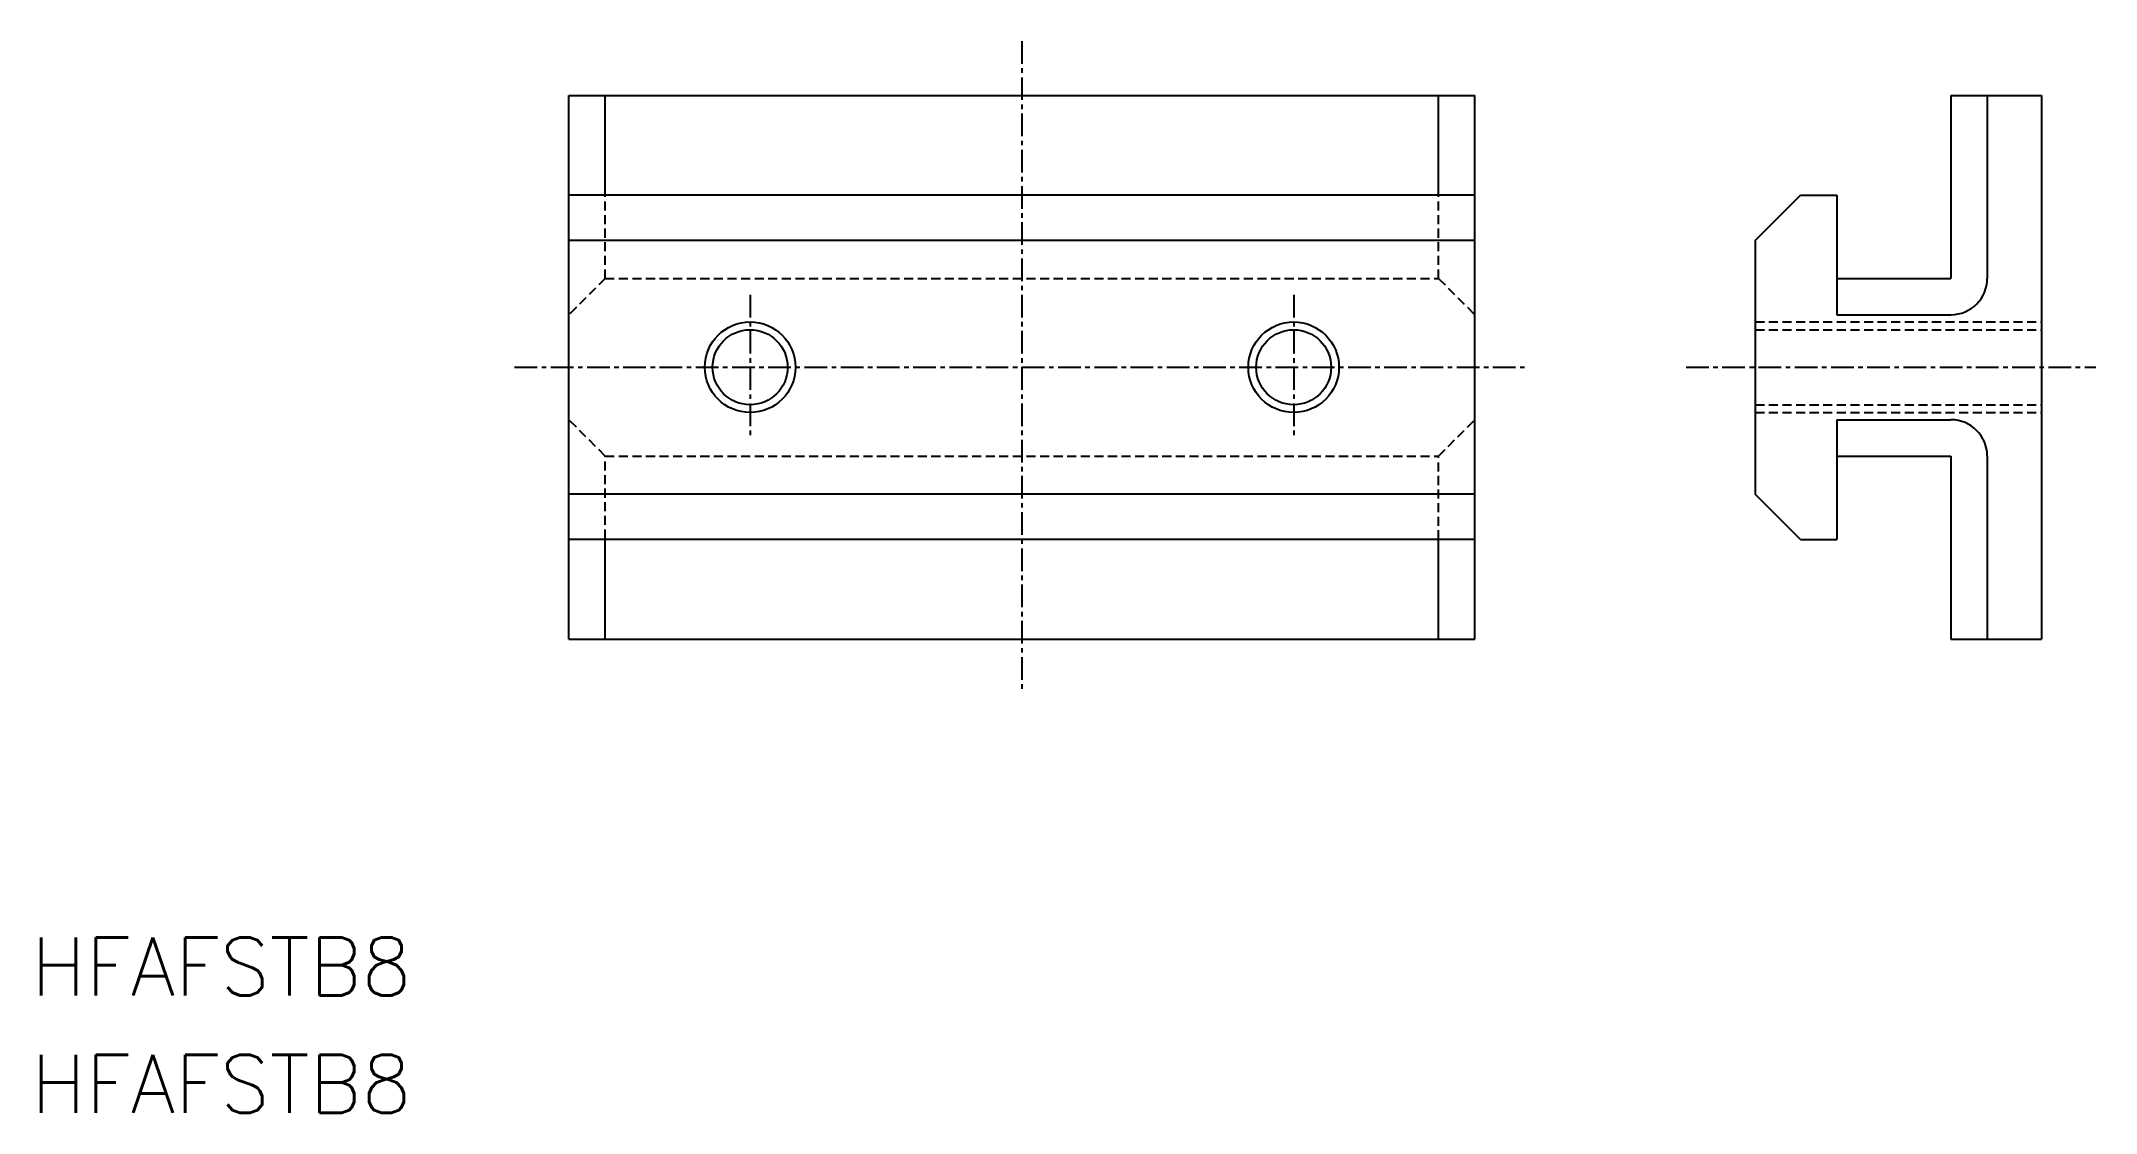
# Model space of a CAD drawing. Extents: x -54 to 59, y -41 to 18.
import ezdxf

# ---------------------------------------------------------------- set-up
doc = ezdxf.new("R2010")
doc.units = 0
doc.linetypes.add('CENTER', pattern=[2, 1.25, -0.25, 0.25, -0.25])
doc.linetypes.add('DASHED', pattern=[0.75, 0.5, -0.25])
doc.layers.get('0').update_dxf_attribs({"linetype": 'CONTINUOUS'})
doc.layers.add('CENTER', color=1, linetype='CENTER')
doc.styles.get("Standard").update_dxf_attribs({"font": 'txt.shx', "bigfont": 'bigfont.shx'})

msp = doc.modelspace()

# ---------------------------------------------------------------- linework, layer by layer
at = {"color": 7, "linetype": 'CONTINUOUS'}
for p, q in [((-25, 15), (25, 15)), ((-25, -15), (-25, 15)), ((-23, 9.45), (-23, 15)), ((23, 9.5), (23, 15)), ((25, -15), (25, 15)), ((51.28, 15), (56.28, 15)), ((51.28, 15), (51.28, 4.9)), ((53.28, 15), (53.28, 4.9)), ((56.28, 15), (56.28, -15)), ((25, 9.5), (-25, 9.5)), ((40.48, 7), (42.98, 9.5)), ((42.98, 9.5), (44.98, 9.5)), ((44.98, 9.5), (44.98, 2.9)), ((25, 7), (-25, 7)), ((40.48, 7), (40.48, -7)), ((44.98, 4.9), (51.28, 4.9)), ((44.98, 2.9), (51.28, 2.9)), ((44.98, -2.9), (51.28, -2.9)), ((44.98, -2.9), (44.98, -9.5)), ((44.98, -4.9), (51.28, -4.9)), ((51.28, -4.9), (51.28, -15)), ((53.28, -4.9), (53.28, -15)), ((25, -7), (-25, -7)), ((42.98, -9.5), (40.48, -7)), ((-24, -9.5), (-25, -9.5)), ((25, -9.5), (-24, -9.5)), ((-23, -15), (-23, -9.45)), ((23, -15), (23, -9.5)), ((42.98, -9.5), (44.98, -9.5)), ((-25, -15), (25, -15)), ((51.28, -15), (56.28, -15))]:
    msp.add_line(p, q, dxfattribs=at)
at = {"color": 3, "linetype": 'DASHED'}
for p, q in [((-23, 4.9), (-23, 9.45)), ((23, 4.9), (23, 9.5)), ((-23, 4.9), (-25, 2.9)), ((-23, 4.9), (23, 4.9)), ((23, 4.9), (25, 2.9)), ((40.48, 2.5), (56.28, 2.5)), ((40.48, 2.07), (56.28, 2.07)), ((40.48, -2.07), (56.28, -2.07)), ((-23, -4.9), (-25, -2.9)), ((23, -4.9), (25, -2.9)), ((40.48, -2.5), (56.28, -2.5)), ((-23, -4.9), (23, -4.9)), ((-23, -9.45), (-23, -4.9)), ((23, -9.5), (23, -4.9))]:
    msp.add_line(p, q, dxfattribs=at)
at = {"color": 3, "linetype": 'CONTINUOUS'}
for centre in [(-15, 0), (15, 0)]:
    msp.add_circle(centre, 2.5, dxfattribs=at)
at = {"color": 7, "linetype": 'CONTINUOUS'}
for centre in [(-15, 0), (15, 0)]:
    msp.add_circle(centre, 2.07, dxfattribs=at)
for centre, start, end in [((51.28, 4.9), 270, 0), ((51.28, -4.9), 0, 90)]:
    msp.add_arc(centre, 2, start, end, dxfattribs=at)
at = {"layer": 'CENTER', "color": 1, "linetype": 'CENTER'}
for p, q in [((0, 18), (0, -18)), ((-15, 4), (-15, -4)), ((15, 4), (15, -4)), ((-28, 0), (28, 0)), ((36.66, 0), (59.28, 0))]:
    msp.add_line(p, q, dxfattribs=at)

# ---------------------------------------------------------------- texts
at = {"color": 7, "linetype": 'CONTINUOUS'}
for p in [(-54.68, -34.67), (-54.68, -41.15)]:
    msp.add_text('HFAFSTB8', height=3.2, dxfattribs=at).set_placement(p)

doc.saveas('drawing.dxf')
